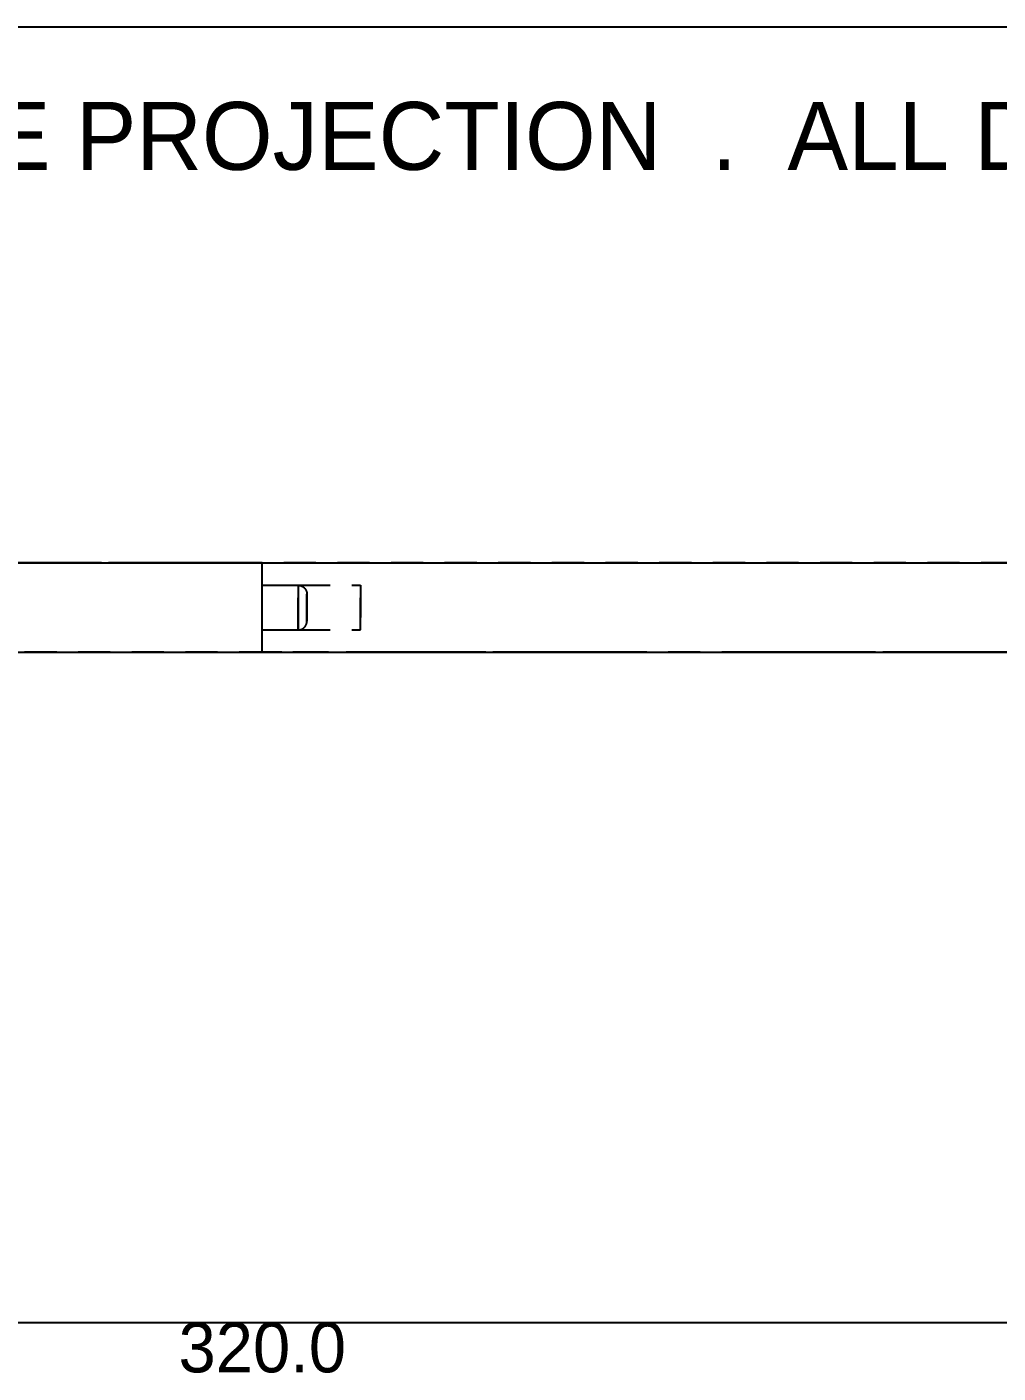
# Model space of a CAD drawing. Extents: x 8 to 586, y 8 to 412.
# Drawn here: x 114.3 to 168.7, y 336.7 to 412 of the extents above; entities that cross this region are included whole.
import ezdxf
from ezdxf.enums import TextEntityAlignment as Align

# ---------------------------------------------------------------- set-up
doc = ezdxf.new("R2010")
doc.units = 0
doc.linetypes.add('CENTER', pattern=[10.2, 6, -1.6, 1, -1.6])
doc.linetypes.add('DASHED', pattern=[3, 1.8, -1.2])
for name, color, linetype in [('DIMS', 1, 'CONTINUOUS'), ('FRAME', 250, 'CONTINUOUS'), ('HIDDEN', 8, 'DASHED'), ('LABEL', 7, 'CONTINUOUS'), ('SEAM', 3, 'CENTER'), ('TEXT', 7, 'CONTINUOUS'), ('VISIBLE', 7, 'CONTINUOUS')]:
    doc.layers.add(name, color=color, linetype=linetype)

msp = doc.modelspace()

# ---------------------------------------------------------------- linework, layer by layer
at = {"layer": 'DIMS'}
msp.add_line((47.5, 339.5), (207.5, 339.5), dxfattribs=at)
at = {"layer": 'FRAME'}
msp.add_line((8, 412), (586, 412), dxfattribs=at)
at = {"layer": 'HIDDEN'}
for p, q in [((202.5, 382), (52.5, 382)), ((129.5, 380.75), (129.5201, 380.7489)), ((129.5, 380.75), (129.5, 378.25)), ((129.5, 380.75), (129.5201, 380.7489)), ((129.5, 380.75), (133, 380.75)), ((129.5, 378.25), (129.5, 380.75)), ((129.5, 380.75), (133, 380.75)), ((129.5201, 380.7489), (129.5402, 380.7477)), ((129.5201, 380.7489), (129.5402, 380.7477)), ((129.5402, 380.7477), (129.5602, 380.7461)), ((129.5402, 380.7477), (129.5602, 380.7461)), ((129.5602, 380.7461), (129.5801, 380.7428)), ((129.5602, 380.7461), (129.5801, 380.7428)), ((129.5801, 380.7428), (129.5999, 380.7394)), ((129.5801, 380.7428), (129.5999, 380.7394)), ((129.5999, 380.7394), (129.6195, 380.7351)), ((129.5999, 380.7394), (129.6195, 380.7351)), ((129.6195, 380.7351), (129.6389, 380.7295)), ((129.6195, 380.7351), (129.6389, 380.7295)), ((129.6389, 380.7295), (129.6582, 380.7239)), ((129.6389, 380.7295), (129.6582, 380.7239)), ((129.6582, 380.7239), (129.6771, 380.717)), ((129.6582, 380.7239), (129.6771, 380.717)), ((129.6771, 380.717), (129.6957, 380.7093)), ((129.6771, 380.717), (129.6957, 380.7093)), ((129.6957, 380.7093), (129.7143, 380.7016)), ((129.6957, 380.7093), (129.7143, 380.7016)), ((129.7143, 380.7016), (129.732, 380.6921)), ((129.7143, 380.7016), (129.732, 380.6921)), ((129.732, 380.6921), (129.7497, 380.6824)), ((129.732, 380.6921), (129.7497, 380.6824)), ((129.7497, 380.6824), (129.7672, 380.6725)), ((129.7497, 380.6824), (129.7672, 380.6725)), ((129.7672, 380.6725), (129.7836, 380.6609)), ((129.7672, 380.6725), (129.7836, 380.6609)), ((129.7836, 380.6609), (129.8, 380.6492)), ((129.7836, 380.6609), (129.8, 380.6492)), ((129.8, 380.6492), (129.816, 380.6371)), ((129.8, 380.6492), (129.816, 380.6371)), ((129.816, 380.6371), (129.831, 380.6237)), ((129.816, 380.6371), (129.831, 380.6237)), ((129.831, 380.6237), (129.846, 380.6103)), ((129.831, 380.6237), (129.846, 380.6103)), ((129.846, 380.6103), (129.8603, 380.596)), ((129.846, 380.6103), (129.8603, 380.596)), ((129.8603, 380.596), (129.8737, 380.581)), ((129.8603, 380.596), (129.8737, 380.581)), ((129.8737, 380.581), (129.8871, 380.566)), ((129.8737, 380.581), (129.8871, 380.566)), ((129.8871, 380.566), (129.8992, 380.55)), ((129.8871, 380.566), (129.8992, 380.55)), ((129.8992, 380.55), (129.9109, 380.5336)), ((129.8992, 380.55), (129.9109, 380.5336)), ((129.9109, 380.5336), (129.9225, 380.5172)), ((129.9109, 380.5336), (129.9225, 380.5172)), ((129.9225, 380.5172), (129.9324, 380.4997)), ((129.9225, 380.5172), (129.9324, 380.4997)), ((129.9324, 380.4997), (129.9421, 380.482)), ((129.9324, 380.4997), (129.9421, 380.482)), ((129.9421, 380.482), (129.9516, 380.4643)), ((129.9421, 380.482), (129.9516, 380.4643)), ((133, 378.25), (133, 380.75)), ((133, 380.75), (133, 378.25)), ((129.9516, 380.4643), (129.9593, 380.4457)), ((129.9516, 380.4643), (129.9593, 380.4457)), ((129.9593, 380.4457), (129.967, 380.4271)), ((129.9593, 380.4457), (129.967, 380.4271)), ((129.967, 380.4271), (129.9739, 380.4082)), ((129.967, 380.4271), (129.9739, 380.4082)), ((129.9739, 380.4082), (129.9795, 380.3889)), ((129.9739, 380.4082), (129.9795, 380.3889)), ((129.9795, 380.3889), (129.9851, 380.3695)), ((129.9795, 380.3889), (129.9851, 380.3695)), ((129.9851, 380.3695), (129.9894, 380.3499)), ((129.9851, 380.3695), (129.9894, 380.3499)), ((129.9894, 380.3499), (129.9928, 380.3301)), ((129.9894, 380.3499), (129.9928, 380.3301)), ((129.9928, 380.3301), (129.9961, 380.3102)), ((129.9928, 380.3301), (129.9961, 380.3102)), ((129.9961, 380.3102), (129.9977, 380.2902)), ((129.9961, 380.3102), (129.9977, 380.2902)), ((129.9977, 380.2902), (129.9989, 380.2701)), ((129.9977, 380.2902), (129.9989, 380.2701)), ((129.9989, 380.2701), (130, 380.25)), ((129.9989, 380.2701), (130, 380.25)), ((130, 380.25), (130, 378.75)), ((130, 378.75), (130, 380.25)), ((129.5, 378.25), (129.5201, 378.2511)), ((129.5, 378.25), (129.5201, 378.2511)), ((129.5, 378.25), (133, 378.25)), ((129.5, 378.25), (133, 378.25)), ((129.5201, 378.2511), (129.5402, 378.2523)), ((129.5201, 378.2511), (129.5402, 378.2523)), ((129.5402, 378.2523), (129.5602, 378.2539)), ((129.5402, 378.2523), (129.5602, 378.2539)), ((129.5602, 378.2539), (129.5801, 378.2572)), ((129.5602, 378.2539), (129.5801, 378.2572)), ((129.5801, 378.2572), (129.5999, 378.2606)), ((129.5801, 378.2572), (129.5999, 378.2606)), ((129.5999, 378.2606), (129.6195, 378.2649)), ((129.5999, 378.2606), (129.6195, 378.2649)), ((129.6195, 378.2649), (129.6389, 378.2705)), ((129.6195, 378.2649), (129.6389, 378.2705)), ((129.6389, 378.2705), (129.6582, 378.2761)), ((129.6389, 378.2705), (129.6582, 378.2761)), ((129.6582, 378.2761), (129.6771, 378.283)), ((129.6582, 378.2761), (129.6771, 378.283)), ((129.6771, 378.283), (129.6957, 378.2907)), ((129.6771, 378.283), (129.6957, 378.2907)), ((129.6957, 378.2907), (129.7143, 378.2984)), ((129.6957, 378.2907), (129.7143, 378.2984)), ((129.7143, 378.2984), (129.732, 378.3079)), ((129.7143, 378.2984), (129.732, 378.3079)), ((129.732, 378.3079), (129.7497, 378.3176)), ((129.732, 378.3079), (129.7497, 378.3176)), ((129.7497, 378.3176), (129.7672, 378.3275)), ((129.7497, 378.3176), (129.7672, 378.3275)), ((129.7672, 378.3275), (129.7836, 378.3391)), ((129.7672, 378.3275), (129.7836, 378.3391)), ((129.7836, 378.3391), (129.8, 378.3508)), ((129.7836, 378.3391), (129.8, 378.3508)), ((129.8, 378.3508), (129.816, 378.3629)), ((129.8, 378.3508), (129.816, 378.3629)), ((129.816, 378.3629), (129.831, 378.3763)), ((129.816, 378.3629), (129.831, 378.3763)), ((129.831, 378.3763), (129.846, 378.3897)), ((129.831, 378.3763), (129.846, 378.3897)), ((129.846, 378.3897), (129.8603, 378.404)), ((129.846, 378.3897), (129.8603, 378.404)), ((129.8603, 378.404), (129.8737, 378.419)), ((129.8603, 378.404), (129.8737, 378.419)), ((129.8737, 378.419), (129.8871, 378.434)), ((129.8737, 378.419), (129.8871, 378.434)), ((129.8871, 378.434), (129.8992, 378.45)), ((129.8871, 378.434), (129.8992, 378.45)), ((129.8992, 378.45), (129.9109, 378.4664)), ((129.8992, 378.45), (129.9109, 378.4664)), ((129.9109, 378.4664), (129.9225, 378.4828)), ((129.9109, 378.4664), (129.9225, 378.4828)), ((129.9225, 378.4828), (129.9324, 378.5003)), ((129.9225, 378.4828), (129.9324, 378.5003)), ((129.9324, 378.5003), (129.9421, 378.518)), ((129.9324, 378.5003), (129.9421, 378.518)), ((129.9421, 378.518), (129.9516, 378.5357)), ((129.9421, 378.518), (129.9516, 378.5357)), ((129.9516, 378.5357), (129.9593, 378.5543)), ((129.9516, 378.5357), (129.9593, 378.5543)), ((129.9593, 378.5543), (129.967, 378.5729)), ((129.9593, 378.5543), (129.967, 378.5729)), ((129.967, 378.5729), (129.9739, 378.5918)), ((129.967, 378.5729), (129.9739, 378.5918)), ((129.9739, 378.5918), (129.9795, 378.6111)), ((129.9739, 378.5918), (129.9795, 378.6111)), ((129.9795, 378.6111), (129.9851, 378.6305)), ((129.9795, 378.6111), (129.9851, 378.6305)), ((129.9851, 378.6305), (129.9894, 378.6501)), ((129.9851, 378.6305), (129.9894, 378.6501)), ((129.9894, 378.6501), (129.9928, 378.6699)), ((129.9894, 378.6501), (129.9928, 378.6699)), ((129.9928, 378.6699), (129.9961, 378.6898)), ((129.9928, 378.6699), (129.9961, 378.6898)), ((129.9961, 378.6898), (129.9977, 378.7098)), ((129.9961, 378.6898), (129.9977, 378.7098)), ((129.9977, 378.7098), (129.9989, 378.7299)), ((129.9977, 378.7098), (129.9989, 378.7299)), ((129.9989, 378.7299), (130, 378.75)), ((129.9989, 378.7299), (130, 378.75)), ((200, 377), (55, 377))]:
    msp.add_line(p, q, dxfattribs=at)
at = {"layer": 'SEAM'}
for p, q in [((127.5, 382), (52.5, 382)), ((127.5, 377), (127.5, 382)), ((127.5, 382), (202.5, 382)), ((127.5, 377), (127.5, 382)), ((127.5, 380.75), (129.5, 380.75)), ((129.5, 380.75), (129.5201, 380.7489)), ((129.5, 380.75), (129.5201, 380.7489)), ((129.5, 380.75), (129.5, 378.25)), ((129.5201, 380.7489), (129.5402, 380.7477)), ((129.5201, 380.7489), (129.5402, 380.7477)), ((129.5402, 380.7477), (129.5602, 380.7461)), ((129.5402, 380.7477), (129.5602, 380.7461)), ((129.5602, 380.7461), (129.5801, 380.7428)), ((129.5602, 380.7461), (129.5801, 380.7428)), ((129.5801, 380.7428), (129.5999, 380.7394)), ((129.5801, 380.7428), (129.5999, 380.7394)), ((129.5999, 380.7394), (129.6195, 380.7351)), ((129.5999, 380.7394), (129.6195, 380.7351)), ((129.6195, 380.7351), (129.6389, 380.7295)), ((129.6195, 380.7351), (129.6389, 380.7295)), ((129.6389, 380.7295), (129.6582, 380.7239)), ((129.6389, 380.7295), (129.6582, 380.7239)), ((129.6582, 380.7239), (129.6771, 380.717)), ((129.6582, 380.7239), (129.6771, 380.717)), ((129.6771, 380.717), (129.6957, 380.7093)), ((129.6771, 380.717), (129.6957, 380.7093)), ((129.6957, 380.7093), (129.7143, 380.7016)), ((129.6957, 380.7093), (129.7143, 380.7016)), ((129.7143, 380.7016), (129.732, 380.6921)), ((129.7143, 380.7016), (129.732, 380.6921)), ((129.732, 380.6921), (129.7497, 380.6824)), ((129.732, 380.6921), (129.7497, 380.6824)), ((129.7497, 380.6824), (129.7672, 380.6725)), ((129.7497, 380.6824), (129.7672, 380.6725)), ((129.7672, 380.6725), (129.7836, 380.6609)), ((129.7672, 380.6725), (129.7836, 380.6609)), ((129.7836, 380.6609), (129.8, 380.6492)), ((129.7836, 380.6609), (129.8, 380.6492)), ((129.8, 380.6492), (129.816, 380.6371)), ((129.8, 380.6492), (129.816, 380.6371)), ((129.816, 380.6371), (129.831, 380.6237)), ((129.816, 380.6371), (129.831, 380.6237)), ((129.831, 380.6237), (129.846, 380.6103)), ((129.831, 380.6237), (129.846, 380.6103)), ((129.846, 380.6103), (129.8603, 380.596)), ((129.846, 380.6103), (129.8603, 380.596)), ((129.8603, 380.596), (129.8737, 380.581)), ((129.8603, 380.596), (129.8737, 380.581)), ((129.8737, 380.581), (129.8871, 380.566)), ((129.8737, 380.581), (129.8871, 380.566)), ((129.8871, 380.566), (129.8992, 380.55)), ((129.8871, 380.566), (129.8992, 380.55)), ((129.8992, 380.55), (129.9109, 380.5336)), ((129.8992, 380.55), (129.9109, 380.5336)), ((129.9109, 380.5336), (129.9225, 380.5172)), ((129.9109, 380.5336), (129.9225, 380.5172)), ((129.9225, 380.5172), (129.9324, 380.4997)), ((129.9225, 380.5172), (129.9324, 380.4997)), ((129.9324, 380.4997), (129.9421, 380.482)), ((129.9324, 380.4997), (129.9421, 380.482)), ((129.9421, 380.482), (129.9516, 380.4643)), ((129.9421, 380.482), (129.9516, 380.4643)), ((129.9516, 380.4643), (129.9593, 380.4457)), ((129.9516, 380.4643), (129.9593, 380.4457)), ((129.9593, 380.4457), (129.967, 380.4271)), ((129.9593, 380.4457), (129.967, 380.4271)), ((129.967, 380.4271), (129.9739, 380.4082)), ((129.967, 380.4271), (129.9739, 380.4082)), ((129.9739, 380.4082), (129.9795, 380.3889)), ((129.9739, 380.4082), (129.9795, 380.3889)), ((129.9795, 380.3889), (129.9851, 380.3695)), ((129.9795, 380.3889), (129.9851, 380.3695)), ((129.9851, 380.3695), (129.9894, 380.3499)), ((129.9851, 380.3695), (129.9894, 380.3499)), ((129.9894, 380.3499), (129.9928, 380.3301)), ((129.9894, 380.3499), (129.9928, 380.3301)), ((129.9928, 380.3301), (129.9961, 380.3102)), ((129.9928, 380.3301), (129.9961, 380.3102)), ((129.9961, 380.3102), (129.9977, 380.2902)), ((129.9961, 380.3102), (129.9977, 380.2902)), ((129.9977, 380.2902), (129.9989, 380.2701)), ((129.9977, 380.2902), (129.9989, 380.2701)), ((129.9989, 380.2701), (130, 380.25)), ((129.9989, 380.2701), (130, 380.25)), ((130, 380.25), (130, 378.75)), ((127.5, 378.25), (129.5, 378.25)), ((129.5, 378.25), (129.5201, 378.2511)), ((129.5, 378.25), (129.5201, 378.2511)), ((129.5201, 378.2511), (129.5402, 378.2523)), ((129.5201, 378.2511), (129.5402, 378.2523)), ((129.5402, 378.2523), (129.5602, 378.2539)), ((129.5402, 378.2523), (129.5602, 378.2539)), ((129.5602, 378.2539), (129.5801, 378.2572)), ((129.5602, 378.2539), (129.5801, 378.2572)), ((129.5801, 378.2572), (129.5999, 378.2606)), ((129.5801, 378.2572), (129.5999, 378.2606)), ((129.5999, 378.2606), (129.6195, 378.2649)), ((129.5999, 378.2606), (129.6195, 378.2649)), ((129.6195, 378.2649), (129.6389, 378.2705)), ((129.6195, 378.2649), (129.6389, 378.2705)), ((129.6389, 378.2705), (129.6582, 378.2761)), ((129.6389, 378.2705), (129.6582, 378.2761)), ((129.6582, 378.2761), (129.6771, 378.283)), ((129.6582, 378.2761), (129.6771, 378.283)), ((129.6771, 378.283), (129.6957, 378.2907)), ((129.6771, 378.283), (129.6957, 378.2907)), ((129.6957, 378.2907), (129.7143, 378.2984)), ((129.6957, 378.2907), (129.7143, 378.2984)), ((129.7143, 378.2984), (129.732, 378.3079)), ((129.7143, 378.2984), (129.732, 378.3079)), ((129.732, 378.3079), (129.7497, 378.3176)), ((129.732, 378.3079), (129.7497, 378.3176)), ((129.7497, 378.3176), (129.7672, 378.3275)), ((129.7497, 378.3176), (129.7672, 378.3275)), ((129.7672, 378.3275), (129.7836, 378.3391)), ((129.7672, 378.3275), (129.7836, 378.3391)), ((129.7836, 378.3391), (129.8, 378.3508)), ((129.7836, 378.3391), (129.8, 378.3508)), ((129.8, 378.3508), (129.816, 378.3629)), ((129.8, 378.3508), (129.816, 378.3629)), ((129.816, 378.3629), (129.831, 378.3763)), ((129.816, 378.3629), (129.831, 378.3763)), ((129.831, 378.3763), (129.846, 378.3897)), ((129.831, 378.3763), (129.846, 378.3897)), ((129.846, 378.3897), (129.8603, 378.404)), ((129.846, 378.3897), (129.8603, 378.404)), ((129.8603, 378.404), (129.8737, 378.419)), ((129.8603, 378.404), (129.8737, 378.419)), ((129.8737, 378.419), (129.8871, 378.434)), ((129.8737, 378.419), (129.8871, 378.434)), ((129.8871, 378.434), (129.8992, 378.45)), ((129.8871, 378.434), (129.8992, 378.45)), ((129.8992, 378.45), (129.9109, 378.4664)), ((129.8992, 378.45), (129.9109, 378.4664)), ((129.9109, 378.4664), (129.9225, 378.4828)), ((129.9109, 378.4664), (129.9225, 378.4828)), ((129.9225, 378.4828), (129.9324, 378.5003)), ((129.9225, 378.4828), (129.9324, 378.5003)), ((129.9324, 378.5003), (129.9421, 378.518)), ((129.9324, 378.5003), (129.9421, 378.518)), ((129.9421, 378.518), (129.9516, 378.5357)), ((129.9421, 378.518), (129.9516, 378.5357)), ((129.9516, 378.5357), (129.9593, 378.5543)), ((129.9516, 378.5357), (129.9593, 378.5543)), ((129.9593, 378.5543), (129.967, 378.5729)), ((129.9593, 378.5543), (129.967, 378.5729)), ((129.967, 378.5729), (129.9739, 378.5918)), ((129.967, 378.5729), (129.9739, 378.5918)), ((129.9739, 378.5918), (129.9795, 378.6111)), ((129.9739, 378.5918), (129.9795, 378.6111)), ((129.9795, 378.6111), (129.9851, 378.6305)), ((129.9795, 378.6111), (129.9851, 378.6305)), ((129.9851, 378.6305), (129.9894, 378.6501)), ((129.9851, 378.6305), (129.9894, 378.6501)), ((129.9894, 378.6501), (129.9928, 378.6699)), ((129.9894, 378.6501), (129.9928, 378.6699)), ((129.9928, 378.6699), (129.9961, 378.6898)), ((129.9928, 378.6699), (129.9961, 378.6898)), ((129.9961, 378.6898), (129.9977, 378.7098)), ((129.9961, 378.6898), (129.9977, 378.7098)), ((129.9977, 378.7098), (129.9989, 378.7299)), ((129.9977, 378.7098), (129.9989, 378.7299)), ((129.9989, 378.7299), (130, 378.75)), ((129.9989, 378.7299), (130, 378.75)), ((55, 377), (127.5, 377)), ((200, 377), (127.5, 377))]:
    msp.add_line(p, q, dxfattribs=at)
at = {"layer": 'VISIBLE'}
for p, q in [((52.5, 382), (202.5, 382)), ((55, 377), (200, 377))]:
    msp.add_line(p, q, dxfattribs=at)

# ---------------------------------------------------------------- texts
at = {"layer": 'LABEL'}
msp.add_text('ASSEMBLED PART  .  1:2  .  THIRD-ANGLE PROJECTION  .  ALL DIMS mm', height=3.8, dxfattribs=at).set_placement((14, 404))
at = {"layer": 'TEXT'}
msp.add_text('320.0', height=2.8, dxfattribs=at).set_placement((127.5, 336.7), align=Align.CENTER)

doc.saveas('drawing.dxf')
